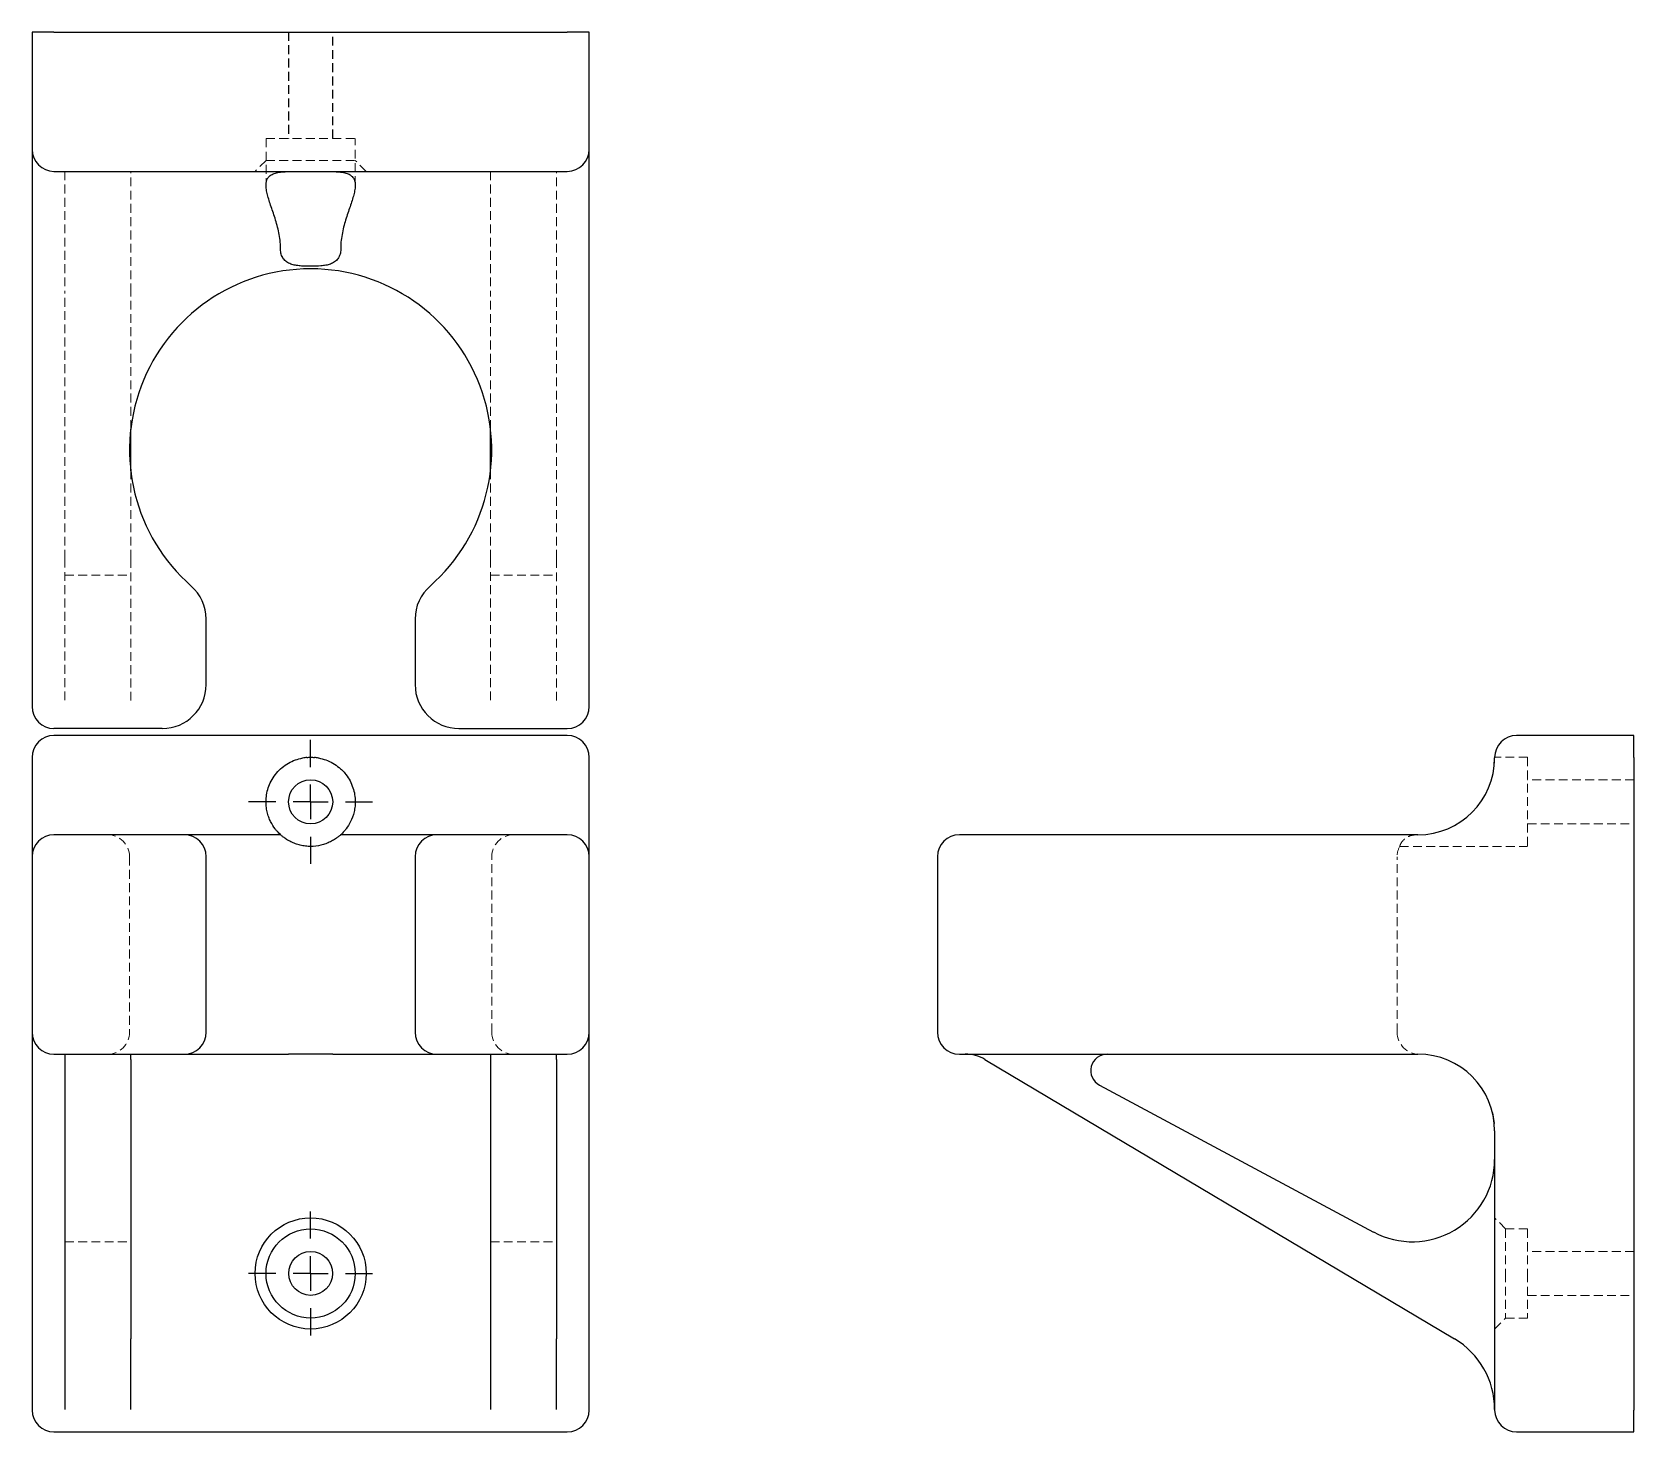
# Model space of a CAD drawing. Header units: millimetres. Extents: x 43 to 273, y 7 to 208.
import ezdxf

# ---------------------------------------------------------------- set-up
doc = ezdxf.new("R2010")
doc.units = ezdxf.units.MM
doc.linetypes.add('HIDDEN', pattern=[1.905, 1.27, -0.635])
doc.layers.add('10', color=7, linetype='Continuous')

# ---------------------------------------------------------------- blocks, each defined once
blk = doc.blocks.new('SW_CENTERMARKSYMBOL_0')
at = {"layer": '10', "color": 0}
for p, q in [((0, 5), (0, 8.9)), ((0, 0), (0, 2.5)), ((-5, 0), (-8.9, 0)), ((0, 0), (-2.5, 0)), ((0, 0), (0, -2.5)), ((0, 0), (2.5, 0)), ((5, 0), (8.9, 0)), ((0, -5), (0, -8.9))]:
    blk.add_line(p, q, dxfattribs=at)
blk = doc.blocks.new('SW_CENTERMARKSYMBOL_1')
at = {"layer": '10', "color": 0}
for p, q in [((0, 5), (0, 8.9)), ((0, 0), (0, 2.5)), ((-5, 0), (-8.9, 0)), ((0, 0), (-2.5, 0)), ((0, 0), (0, -2.5)), ((0, 0), (2.5, 0)), ((5, 0), (8.9, 0)), ((0, -5), (0, -8.9))]:
    blk.add_line(p, q, dxfattribs=at)

msp = doc.modelspace()

# ---------------------------------------------------------------- linework, layer by layer
at = {"color": 7, "linetype": 'Continuous', "lineweight": 25}
for p, q in [((43, 208), (43, 191.15)), ((46.15, 208), (43, 208)), ((46.15, 208), (119.85, 208)), ((123, 208), (119.85, 208)), ((123, 191.15), (123, 208)), ((43, 191.15), (43, 176.98)), ((123, 176.98), (123, 191.15)), ((46.15, 188), (82.45, 188)), ((83.55, 188), (119.85, 188)), ((43, 176.98), (43, 111.15)), ((78.68, 176.83), (78.68, 176.98)), ((87.32, 176.98), (87.32, 176.83)), ((123, 111.15), (123, 176.98)), ((57.17, 145), (57.17, 151)), ((108.83, 145), (108.83, 151)), ((68, 114.3), (68, 123.72)), ((98, 123.72), (98, 114.3)), ((61.7, 108), (46.15, 108)), ((119.85, 107), (46.15, 107)), ((104.3, 108), (119.85, 108)), ((273, 107), (256.15, 107)), ((273, 103.85), (273, 107)), ((43, 103.85), (43, 103.77)), ((43, 103.77), (43, 89.6)), ((123, 103.77), (123, 103.85)), ((123, 89.6), (123, 103.77)), ((253, 103.85), (253, 103.77)), ((273, 103.85), (273, 10.15)), ((61.7, 92.75), (46.15, 92.75)), ((64.85, 92.75), (61.7, 92.75)), ((78.68, 92.75), (64.85, 92.75)), ((101.15, 92.75), (87.32, 92.75)), ((104.3, 92.75), (101.15, 92.75)), ((119.85, 92.75), (104.3, 92.75)), ((241.98, 92.75), (176.15, 92.75)), ((43, 89.6), (43, 64.4)), ((68, 64.4), (68, 89.6)), ((98, 89.6), (98, 64.4)), ((123, 64.4), (123, 89.6)), ((173, 89.6), (173, 64.4)), ((43, 64.4), (43, 50.23)), ((123, 50.23), (123, 64.4)), ((46.15, 61.25), (61.7, 61.25)), ((47.72, 61.25), (47.72, 60.48)), ((47.72, 60.48), (47.72, 20.37)), ((57.17, 60.48), (57.17, 61.25)), ((57.17, 60.48), (57.17, 20.37)), ((61.7, 61.25), (64.85, 61.25)), ((64.85, 61.25), (79.83, 61.25)), ((86.17, 61.25), (101.15, 61.25)), ((101.15, 61.25), (104.3, 61.25)), ((104.3, 61.25), (119.85, 61.25)), ((108.83, 61.25), (108.83, 60.48)), ((108.83, 60.48), (108.83, 20.37)), ((118.28, 60.48), (118.28, 61.25)), ((118.28, 60.48), (118.28, 20.37)), ((176.15, 61.25), (241.98, 61.25)), ((179.81, 60.48), (247.23, 20.37)), ((196.25, 56.81), (235.61, 35.71)), ((252.69, 52.83), (252.95, 51.3)), ((43, 50.23), (43, 10.15)), ((123, 10.15), (123, 50.23)), ((253, 50.23), (253, 10.15)), ((47.72, 20.37), (47.72, 10.22)), ((57.17, 10.22), (57.17, 20.37)), ((108.83, 20.37), (108.83, 10.22)), ((118.28, 10.22), (118.28, 20.37)), ((273, 7), (273, 10.15)), ((46.15, 7), (119.85, 7)), ((256.15, 7), (273, 7))]:
    msp.add_line(p, q, dxfattribs=at)
at = {"color": 7, "linetype": 'HIDDEN', "lineweight": 18}
for p, q in [((79.83, 208), (79.83, 192.72)), ((79.85, 208), (79.85, 192.72)), ((86.15, 192.72), (86.15, 208)), ((86.17, 192.72), (86.17, 208)), ((76.6, 192.72), (89.4, 192.72)), ((76.6, 192.72), (76.6, 186.01)), ((89.4, 186.02), (89.4, 192.72)), ((76.6, 189.57), (75.02, 188)), ((76.6, 189.57), (89.4, 189.57)), ((90.98, 188), (89.4, 189.57)), ((47.72, 188), (47.72, 170.61)), ((57.17, 170.61), (57.17, 188)), ((108.83, 188), (108.83, 170.61)), ((118.28, 170.61), (118.28, 188)), ((47.72, 132.37), (47.72, 170.61)), ((57.17, 151), (57.17, 170.61)), ((108.83, 151), (108.83, 170.61)), ((118.28, 132.37), (118.28, 170.61)), ((57.17, 132.37), (57.17, 145)), ((108.83, 132.37), (108.83, 145)), ((47.72, 132.37), (47.72, 112)), ((57.17, 112), (57.17, 132.37)), ((108.83, 132.37), (108.83, 112)), ((118.28, 112), (118.28, 132.37)), ((47.72, 130), (57.17, 130)), ((108.83, 130), (118.28, 130)), ((257.72, 103.87), (253, 103.87)), ((257.72, 103.87), (257.72, 91.07)), ((273, 100.65), (257.72, 100.65)), ((257.72, 94.3), (273, 94.3)), ((239.37, 91.07), (257.72, 91.07)), ((57, 89.6), (57, 64.4)), ((109, 64.4), (109, 89.6)), ((239, 64.4), (239, 89.6)), ((47.72, 61.25), (47.72, 61.25)), ((57.17, 61.25), (57.17, 61.25)), ((254.57, 36.16), (253, 37.73)), ((254.57, 36.16), (254.57, 29.76)), ((257.72, 36.16), (254.57, 36.16)), ((257.72, 36.16), (257.72, 29.76)), ((47.72, 34.31), (57.17, 34.31)), ((108.83, 34.31), (118.28, 34.31)), ((273, 32.91), (257.72, 32.91)), ((254.57, 29.76), (254.57, 23.35)), ((257.72, 29.76), (257.72, 23.35)), ((257.72, 26.61), (273, 26.61)), ((253, 21.78), (254.57, 23.35)), ((254.57, 23.35), (257.72, 23.35))]:
    msp.add_line(p, q, dxfattribs=at)
at = {"color": 7, "linetype": 'Continuous', "lineweight": 25, "flags": 128}
msp.add_lwpolyline([(253, 50.23), (253, 50.23)], dxfattribs=at)
at = {"color": 7, "linetype": 'Continuous', "lineweight": 25}
for centre, radius in [((83, 97.47), 3.17), ((83, 29.76), 7.98), ((83, 29.76), 6.4), ((83, 29.76), 3.15)]:
    msp.add_circle(centre, radius, dxfattribs=at)
for centre, radius, start, end in [((46.15, 191.15), 3.15, 180, 270), ((119.85, 191.15), 3.15, 270, 0), ((83, 148), 26, 311.2568, 228.7432), ((61.7, 123.72), 6.3, 0, 48.7432), ((104.3, 123.72), 6.3, 131.2568, 180), ((61.7, 114.3), 6.3, 270, 0), ((104.3, 114.3), 6.3, 180, 270), ((46.15, 111.15), 3.15, 180, 270), ((119.85, 111.15), 3.15, 270, 0), ((46.15, 103.85), 3.15, 90, 180), ((119.85, 103.85), 3.15, 0, 90), ((256.15, 103.85), 3.15, 90, 180), ((83, 97.47), 6.4, 94.9237, 100.3001), ((83, 97.47), 6.4, 79.6999, 85.0763), ((241.98, 103.77), 11.02, 270, 0), ((46.15, 89.6), 3.15, 90, 180), ((64.85, 89.6), 3.15, 0, 90), ((101.15, 89.6), 3.15, 90, 180), ((119.85, 89.6), 3.15, 0, 90), ((176.15, 89.6), 3.15, 90, 180), ((46.15, 64.4), 3.15, 180, 270), ((64.85, 64.4), 3.15, 270, 0), ((101.15, 64.4), 3.15, 180, 270), ((119.85, 64.4), 3.15, 270, 0), ((176.15, 64.4), 3.15, 180, 270), ((177, 55.74), 5.51, 59.2501, 90), ((197.37, 58.89), 2.36, 90, 241.8047), ((241.98, 50.23), 11.02, 0, 90), ((241.19, 46.12), 11.81, 241.8047, 0), ((241.19, 10.22), 11.81, 0, 59.2501), ((46.15, 10.15), 3.15, 180, 270), ((119.85, 10.15), 3.15, 270, 0), ((256.15, 10.15), 3.15, 180, 270)]:
    msp.add_arc(centre, radius, start, end, dxfattribs=at)
at = {"color": 7, "linetype": 'HIDDEN', "lineweight": 18}
for centre, start, end in [((53.85, 89.6), 0, 90), ((112.15, 89.6), 90, 180), ((242.15, 89.6), 151.7971, 180), ((53.85, 64.4), 270, 0), ((112.15, 64.4), 180, 270), ((242.15, 64.4), 180, 270)]:
    msp.add_arc(centre, 3.15, start, end, dxfattribs=at)
at = {"color": 7, "linetype": 'Continuous', "lineweight": 25}
for points, knots in [([(78.68, 176.98), (78.68, 177.73), (78.59, 178.47), (78.38, 179.54), (78.29, 179.89), (78.1, 180.59), (78, 180.93), (77.68, 181.92), (77.46, 182.54), (77.16, 183.44), (77.07, 183.73), (76.9, 184.3), (76.82, 184.57), (76.7, 185.08), (76.66, 185.33), (76.6, 185.8), (76.59, 186.02), (76.62, 186.43), (76.66, 186.61), (76.79, 186.95), (76.89, 187.1), (77.13, 187.36), (77.28, 187.47), (77.65, 187.65), (77.87, 187.73), (78.34, 187.84), (78.61, 187.88), (79.19, 187.94), (79.5, 187.96), (79.83, 187.98)], [0, 0, 0, 0, 0.125, 0.125, 0.1875, 0.1875, 0.25, 0.25, 0.375, 0.375, 0.4375, 0.4375, 0.5, 0.5, 0.5625, 0.5625, 0.625, 0.625, 0.6875, 0.6875, 0.75, 0.75, 0.8125, 0.8125, 0.875, 0.875, 0.9375, 0.9375, 1, 1, 1, 1]), ([(82.45, 188), (82.64, 188), (82.82, 188), (83.18, 188), (83.36, 188), (83.55, 188)], [0.47154655, 0.47154655, 0.47154655, 0.47154655, 0.50573287, 0.50573287, 0.53991918, 0.53991918, 0.53991918, 0.53991918]), ([(86.17, 187.98), (86.5, 187.96), (86.81, 187.94), (87.24, 187.9), (87.38, 187.88), (87.64, 187.84), (87.77, 187.81), (88.13, 187.73), (88.34, 187.66), (88.71, 187.48), (88.86, 187.36), (89.11, 187.11), (89.21, 186.96), (89.34, 186.62), (89.38, 186.43), (89.41, 186.02), (89.4, 185.8), (89.34, 185.33), (89.3, 185.08), (89.12, 184.31), (88.94, 183.75), (88.54, 182.55), (88.32, 181.92), (88, 180.93), (87.9, 180.6), (87.71, 179.91), (87.63, 179.55), (87.41, 178.47), (87.32, 177.73), (87.32, 176.98)], [0, 0, 0, 0, 0.0625, 0.0625, 0.09375, 0.09375, 0.125, 0.125, 0.1875, 0.1875, 0.25, 0.25, 0.3125, 0.3125, 0.375, 0.375, 0.4375, 0.4375, 0.5, 0.5, 0.625, 0.625, 0.75, 0.75, 0.8125, 0.8125, 0.875, 0.875, 1, 1, 1, 1]), ([(87.32, 176.83), (87.32, 176.58), (87.29, 176.33), (87.19, 175.97), (87.15, 175.86), (87.05, 175.65), (86.99, 175.55), (86.85, 175.36), (86.78, 175.28), (86.62, 175.12), (86.53, 175.05), (86.26, 174.86), (86.06, 174.76), (85.63, 174.61), (85.41, 174.56), (84.95, 174.47), (84.71, 174.44), (83.99, 174.38), (83.49, 174.37), (82.75, 174.37), (82.5, 174.37), (82.01, 174.39), (81.76, 174.4), (81.28, 174.44), (81.05, 174.47), (80.59, 174.56), (80.36, 174.61), (79.94, 174.76), (79.74, 174.86), (79.37, 175.11), (79.21, 175.27), (78.95, 175.65), (78.85, 175.86), (78.71, 176.33), (78.68, 176.57), (78.68, 176.83)], [0, 0, 0, 0, 0.0625, 0.0625, 0.09375, 0.09375, 0.125, 0.125, 0.15625, 0.15625, 0.1875, 0.1875, 0.25, 0.25, 0.3125, 0.3125, 0.375, 0.375, 0.5, 0.5, 0.5625, 0.5625, 0.625, 0.625, 0.6875, 0.6875, 0.75, 0.75, 0.8125, 0.8125, 0.875, 0.875, 0.9375, 0.9375, 1, 1, 1, 1]), ([(82.45, 103.85), (82.64, 103.87), (82.82, 103.87), (83.18, 103.87), (83.36, 103.87), (83.55, 103.85)], [0.47154655, 0.47154655, 0.47154655, 0.47154655, 0.50573287, 0.50573287, 0.53991918, 0.53991918, 0.53991918, 0.53991918]), ([(78.68, 92.75), (78.68, 92.75), (78.59, 92.83), (78.38, 93.04), (78.29, 93.14), (78.1, 93.35), (78, 93.47), (77.68, 93.89), (77.46, 94.23), (77.16, 94.83), (77.07, 95.05), (76.9, 95.52), (76.82, 95.77), (76.7, 96.29), (76.66, 96.57), (76.6, 97.16), (76.59, 97.46), (76.62, 98.09), (76.66, 98.41), (76.79, 99.07), (76.89, 99.4), (77.13, 100.06), (77.28, 100.38), (77.65, 101.01), (77.87, 101.32), (78.34, 101.88), (78.61, 102.15), (79.19, 102.63), (79.5, 102.84), (79.83, 103.03)], [0, 0, 0, 0, 0.125, 0.125, 0.1875, 0.1875, 0.25, 0.25, 0.375, 0.375, 0.4375, 0.4375, 0.5, 0.5, 0.5625, 0.5625, 0.625, 0.625, 0.6875, 0.6875, 0.75, 0.75, 0.8125, 0.8125, 0.875, 0.875, 0.9375, 0.9375, 1, 1, 1, 1]), ([(86.17, 103.03), (86.5, 102.84), (86.81, 102.63), (87.24, 102.27), (87.38, 102.15), (87.64, 101.89), (87.77, 101.75), (88.13, 101.32), (88.34, 101.02), (88.71, 100.4), (88.86, 100.07), (89.11, 99.41), (89.21, 99.08), (89.34, 98.42), (89.38, 98.09), (89.41, 97.46), (89.4, 97.16), (89.34, 96.57), (89.3, 96.29), (89.12, 95.51), (88.94, 95.04), (88.54, 94.23), (88.32, 93.89), (88, 93.48), (87.9, 93.35), (87.71, 93.14), (87.63, 93.05), (87.41, 92.82), (87.32, 92.75), (87.32, 92.75)], [0, 0, 0, 0, 0.0625, 0.0625, 0.09375, 0.09375, 0.125, 0.125, 0.1875, 0.1875, 0.25, 0.25, 0.3125, 0.3125, 0.375, 0.375, 0.4375, 0.4375, 0.5, 0.5, 0.625, 0.625, 0.75, 0.75, 0.8125, 0.8125, 0.875, 0.875, 1, 1, 1, 1]), ([(87.32, 92.75), (87.32, 92.75), (87.29, 92.72), (87.19, 92.63), (87.15, 92.59), (87.05, 92.51), (86.99, 92.46), (86.85, 92.36), (86.78, 92.31), (86.62, 92.19), (86.53, 92.13), (86.26, 91.96), (86.06, 91.85), (85.63, 91.63), (85.41, 91.54), (84.95, 91.37), (84.71, 91.3), (83.99, 91.13), (83.49, 91.07), (82.75, 91.07), (82.5, 91.09), (82.01, 91.14), (81.76, 91.19), (81.28, 91.3), (81.05, 91.37), (80.59, 91.54), (80.36, 91.63), (79.94, 91.85), (79.74, 91.96), (79.37, 92.19), (79.21, 92.31), (78.95, 92.52), (78.85, 92.6), (78.71, 92.72), (78.68, 92.75), (78.68, 92.75)], [0, 0, 0, 0, 0.0625, 0.0625, 0.09375, 0.09375, 0.125, 0.125, 0.15625, 0.15625, 0.1875, 0.1875, 0.25, 0.25, 0.3125, 0.3125, 0.375, 0.375, 0.5, 0.5, 0.5625, 0.5625, 0.625, 0.625, 0.6875, 0.6875, 0.75, 0.75, 0.8125, 0.8125, 0.875, 0.875, 0.9375, 0.9375, 1, 1, 1, 1])]:
    msp.add_open_spline(points, degree=3, knots=knots, dxfattribs=at)
for points in [[(79.83, 187.98), (80.46, 188), (81.14, 188), (81.86, 188)], [(84.14, 188), (84.86, 188), (85.54, 188), (86.17, 187.98)], [(79.83, 103.03), (80.46, 103.39), (81.14, 103.64), (81.86, 103.77)], [(84.14, 103.77), (84.86, 103.64), (85.54, 103.39), (86.17, 103.03)], [(86.17, 61.25), (84.08, 61.25), (81.92, 61.25), (79.83, 61.25)]]:
    msp.add_open_spline(points, degree=3, dxfattribs=at)
at = {"color": 7, "linetype": 'HIDDEN', "lineweight": 18}
msp.add_open_spline([(253, 103.77), (253, 103.64), (253, 103.39), (252.98, 103.03)], degree=3, dxfattribs=at)
msp.add_open_spline([(241.83, 92.75), (241.59, 92.73), (241.13, 92.7), (240.51, 92.47), (239.99, 92.11), (239.67, 91.73), (239.49, 91.42), (239.4, 91.19), (239.36, 91.07), (239.37, 91.09), (239.37, 91.09)], degree=3, knots=[0, 0, 0, 0, 0.116735, 0.233635, 0.347123, 0.510442, 0.635298, 0.763482, 0.931608, 1, 1, 1, 1], dxfattribs=at)

# ---------------------------------------------------------------- block references
at = {"layer": '10'}
for name, p in [('SW_CENTERMARKSYMBOL_1', (83, 97.47)), ('SW_CENTERMARKSYMBOL_0', (83, 29.76))]:
    msp.add_blockref(name, p, dxfattribs=at)

doc.saveas('drawing.dxf')
